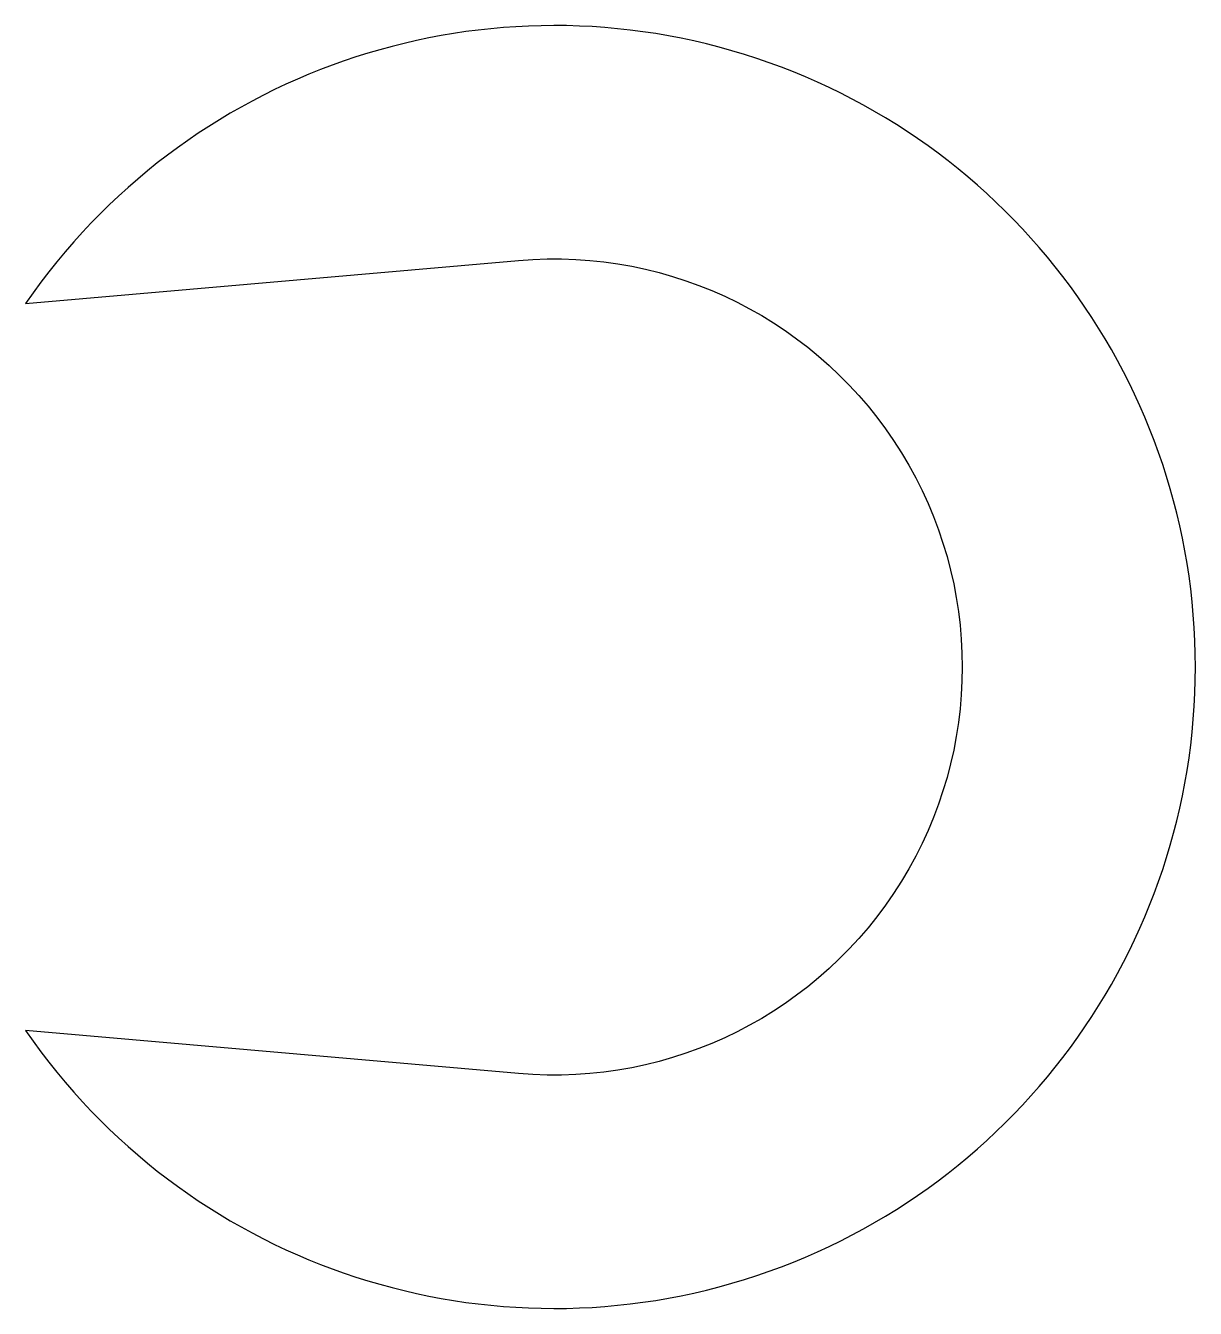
# Model space of a CAD drawing. Header units: millimetres. Extents: x -4.5 to 5.5, y -5.5 to 5.5.
import ezdxf

# ---------------------------------------------------------------- set-up
doc = ezdxf.new("R2010")
doc.units = ezdxf.units.MM

msp = doc.modelspace()

# ---------------------------------------------------------------- linework, layer by layer
msp.add_lwpolyline([(-4.532, 3.117), (-0.305, 3.487, -1.091367), (-0.305, -3.487), (-4.532, -3.117, 3.218729)], format="xyb", close=True)

doc.saveas('drawing.dxf')
